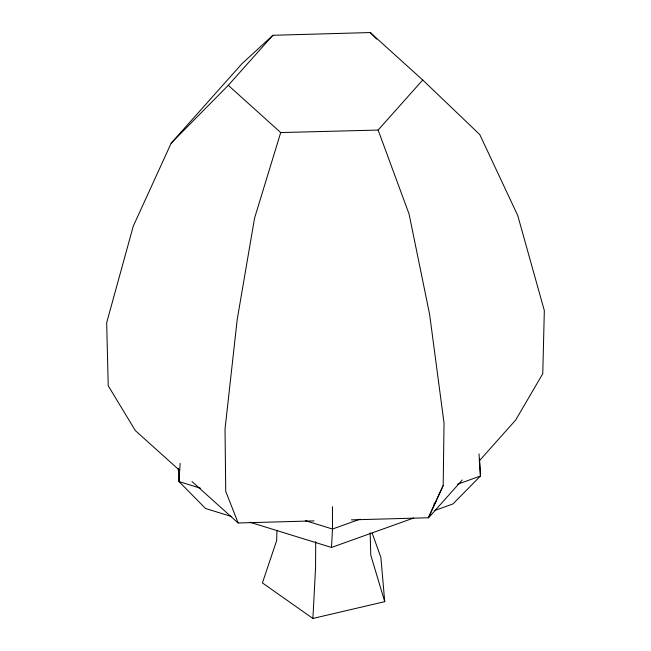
<?xml version="1.0" encoding="UTF-8"?>
<svg xmlns="http://www.w3.org/2000/svg" width="651" height="651" viewBox="0 0 651 651"><rect width="100%" height="100%" fill="white"/><g stroke="black" fill="none" stroke-linecap="round" stroke-linejoin="round"><path stroke-width="0.98" d="M315.719 541.599L315.548 567.981L312.903 618.45L384.725 601.662L380.892 557.459L372.209 533.177M462.275 479.966L428.488 517.887L443.193 485.491L444.039 423.134L429.619 314.4L409.064 214.008L378.117 130.062L422.719 80L370.273 32.55L272.883 35.284L241.936 63.741L171.197 143.139L133.268 226.166L106.674 322.725L108.229 385.791L135.327 430.588L179.163 469.989M276.96 530.443L276.659 540.599L262.41 582.922L312.903 618.45M250.106 522.281L331.497 547.458L332.49 529.035L332.441 506.69M180.14 463.398L179.001 481.561L205.537 508.496L231.699 516.585M171.197 143.139L228.281 85.338L280.711 132.56L254.574 218.101L237.2 319.56L225.026 429.042L225.734 491.35L238.128 522.981L313.977 520.898M443.193 485.491L428.268 517.765L351.402 519.872M228.281 85.338L272.883 35.284M433.802 504.191L436.504 501.164M479.169 461.006L515.665 420.05L542.771 373.723L544.326 310.568L517.732 215.505L479.803 134.602L422.719 80M360.174 519.124L332.49 529.035L305.295 520.621M457.547 484.238L480.454 476.036L479.502 458.776M331.497 547.458L413.727 518.001M434.762 510.465L452.933 503.955L480.454 476.036L479.014 453.885M280.711 132.56L378.117 130.062M200.378 488.169L179.001 481.561L178.276 468.362M192.012 481.537L238.128 522.981M370.273 32.55L376.628 39.084M384.725 601.662L370.769 555.067L370.175 532.721"/></g></svg>
